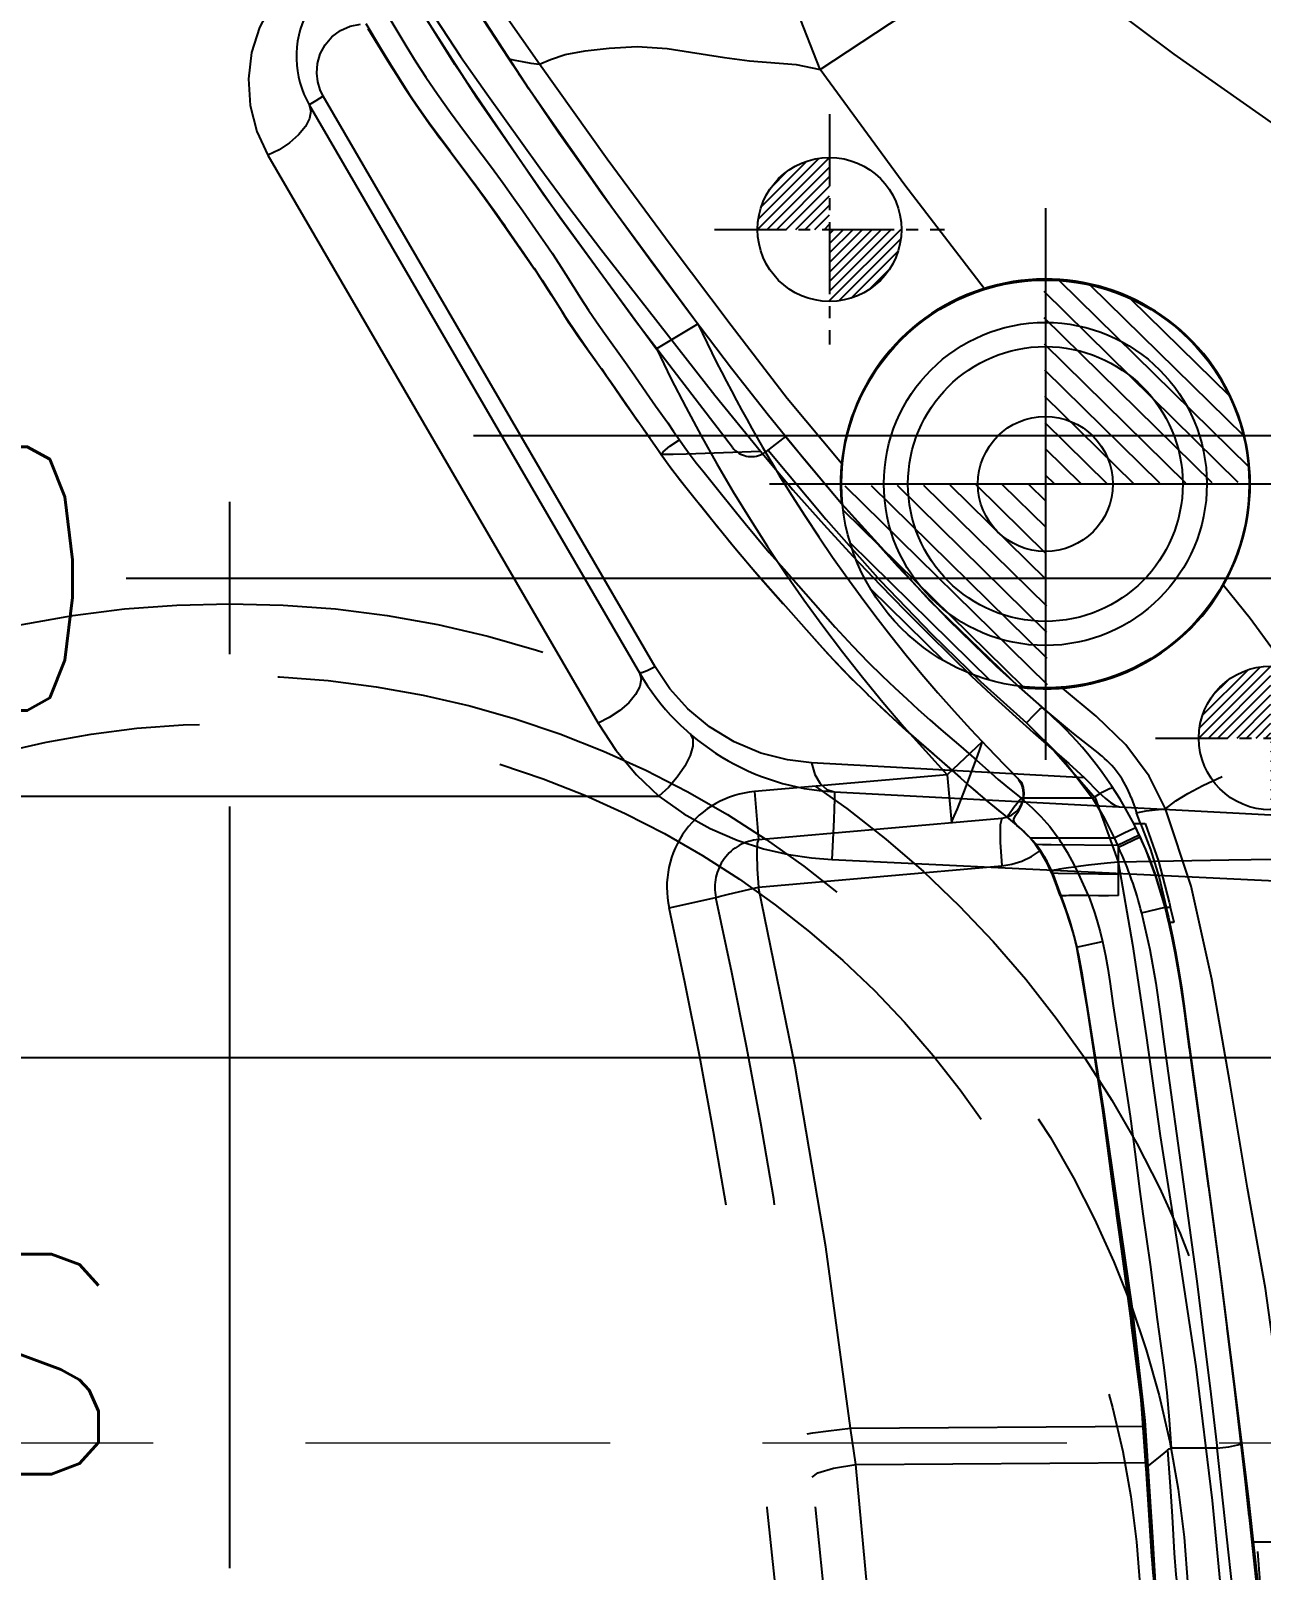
# Model space of a CAD drawing. Header units: inches. Extents: x 179987 to 181505, y -56815 to -55741.
# Drawn here: x 180736.46 to 180762.11, y -56083.85 to -56051.76 of the extents above; entities that cross this region are included whole.
import ezdxf

# ---------------------------------------------------------------- set-up
doc = ezdxf.new("R2010")
doc.units = ezdxf.units.IN
doc.header["$LTSCALE"] = 2
doc.header["$MEASUREMENT"] = 0
doc.header["$PDMODE"] = 3
doc.header["$PDSIZE"] = 0.3125
for name, pattern in [('CENTER', [50.8, 31.75, -6.35, 6.35, -6.35]), ('CENTER2', [1.125, 0.75, -0.125, 0.125, -0.125]), ('HIDDEN', [9.525, 6.35, -3.175])]:
    doc.linetypes.add(name, pattern=pattern)
doc.layers.get('0').update_dxf_attribs({"linetype": 'CONTINUOUS'})
doc.layers.get('Defpoints').update_dxf_attribs({"linetype": 'CONTINUOUS'})
for name, color, linetype in [('CAV-COR', 1, 'CONTINUOUS'), ('DEFAULT_1', 7, 'CENTER'), ('DEFAULT_2', 8, 'HIDDEN'), ('PIN', 4, 'CONTINUOUS'), ('SILDE', 6, 'CONTINUOUS'), ('SP', 3, 'CONTINUOUS')]:
    doc.layers.add(name, color=color, linetype=linetype)
doc.layers.add('dim', color=3, linetype='CONTINUOUS', lineweight=15)
doc.layers.add('WR', color=122, linetype='HIDDEN', lineweight=18)
doc.styles.get("Standard").update_dxf_attribs({"font": 'txt.shx', "width": 0.67})
doc.dimstyles.new('2.00', dxfattribs={"dimtxt": 5.5, "dimasz": 4, "dimexe": 0.666, "dimexo": 0.626, "dimgap": 1, "dimtad": 0, "dimzin": 0, "dimdsep": 46, "dimtxsty": 'Standard', "dimcen": 0.09, "dimclrd": 3, "dimclre": 3, "dimclrt": 7, "dimazin": 0, "dimtfac": 1, "dimtofl": 0, "dimtmove": 0, "dimatfit": 0, "dimfxl": 0, "dimtolj": 1, "dimtzin": 0, "dimarcsym": 0})

# ---------------------------------------------------------------- blocks, each defined once
blk = doc.blocks.new('20151030.171830')
at = {"color": 8, "linetype": 'HIDDEN'}
blk.add_circle((0, 0), 21.5, dxfattribs=at)
at = {"layer": 'SP', "linetype": 'CENTER', "ltscale": 0.25}
blk.add_line((0, -24), (0, 24), dxfattribs=at)
at = {"layer": 'SP', "linetype": 'HIDDEN'}
for radius in [20, 19]:
    blk.add_circle((0, 0), radius, dxfattribs=at)
at = {"layer": 'SP'}
blk.add_text('S', height=4.582, dxfattribs=at).set_placement((-6.081, 3.359))
blk = doc.blocks.new('20140913.083227')
at = {"layer": 'WR', "linetype": 'CENTER', "ltscale": 0.2}
for p, q in [((0, 11), (0, -11)), ((-11, 0), (11, 0))]:
    blk.add_line(p, q, dxfattribs=at)
at = {"layer": 'WR', "linetype": 'HIDDEN', "ltscale": 0.5}
for radius in [8, 5.5, 4]:
    blk.add_circle((0, 0), radius, dxfattribs=at)
blk = doc.blocks.new('*D40421')
at = {"layer": 'Defpoints', "color": 0}
for p in [(180712.61, -56053.75), (180777.61, -56057.954), (180777.61, -56063.178)]:
    blk.add_point(p, dxfattribs=at)
at = {"layer": 'dim', "color": 3, "linetype": 'ByBlock', "lineweight": -2}
for p, q in [((180712.61, -56054.376), (180712.61, -56063.844)), ((180777.61, -56058.58), (180777.61, -56063.844)), ((180716.61, -56063.178), (180722.937, -56063.178)), ((180773.61, -56063.178), (180738.449, -56063.178))]:
    blk.add_line(p, q, dxfattribs=at)
at = {"layer": 'dim', "color": 3, "linetype": 'ByBlock'}
for points in [[(180716.61, -56062.511), (180716.61, -56063.844), (180712.61, -56063.178)], [(180773.61, -56063.844), (180773.61, -56062.511), (180777.61, -56063.178)]]:
    blk.add_solid(points, dxfattribs=at)
at = {"layer": 'dim', "color": 7, "linetype": 'ByBlock', "insert": (180730.693, -56063.178), "char_height": 5.5, "attachment_point": 5}
blk.add_mtext('\\A1;65.00', dxfattribs=at)

msp = doc.modelspace()

# ---------------------------------------------------------------- hatches: boundary and pattern name
at = {"layer": 'PIN', "linetype": 'Continuous'}
h = msp.add_hatch(dxfattribs=at)
h.set_pattern_fill('ANSI31', color=3, scale=1.125, angle=270, style=0)
h.set_pattern_definition([(225, (180907.07111, -56045.2199), (-0.09943689, 0.09943689), [])])
h.paths.add_polyline_path([(180753.11, -56055.9), (180751.61, -56055.9, -0.414214), (180753.11, -56054.4)])
h.paths.add_polyline_path([(180753.11, -56057.4), (180753.11, -56055.9), (180754.61, -56055.9, -0.414214)])
h = msp.add_hatch(dxfattribs=at)
h.set_pattern_fill('ANSI31', color=256, scale=3.090909, angle=90.5, style=0)
h.set_pattern_definition([(135.5, (181075.0441, -56080.44215), (-0.27080585, -0.27557404), [])])
h.paths.add_polyline_path([(180757.61, -56061.205), (180753.36, -56061.242, 0.414214), (180757.647, -56065.455)])
h.paths.add_polyline_path([(180757.573, -56056.955), (180757.61, -56061.205), (180761.86, -56061.168, 0.414214)])
h = msp.add_hatch(dxfattribs=at)
h.set_pattern_fill('ANSI31', color=3, scale=1.125, angle=270, style=0)
h.set_pattern_definition([(225, (180916.27111, -56055.8199), (-0.09943689, 0.09943689), [])])
h.paths.add_polyline_path([(180762.31, -56066.5), (180760.81, -56066.5, -0.414214), (180762.31, -56065)])
h.paths.add_polyline_path([(180762.31, -56068), (180762.31, -56066.5), (180763.81, -56066.5, -0.414214)])

# ---------------------------------------------------------------- linework, layer by layer
at = {"layer": 'CAV-COR', "linetype": 'ByBlock'}
for p, q in [((180742.264, -56053.305), (180749.148, -56065.142)), ((180749.475, -56065.018), (180742.555, -56053.124)), ((180741.4, -56054.353), (180748.284, -56066.19)), ((180750.719, -56059.356), (180751.668, -56060.524)), ((180752.195, -56060.215), (180751.788, -56060.531)), ((180751.828, -56060.5), (180753.031, -56061.939)), ((180756.256, -56065.321), (180757.218, -56066.185)), ((180757.063, -56065.441), (180757.643, -56065.948)), ((180757.218, -56066.185), (180757.906, -56066.865)), ((180757.354, -56066.383), (180757.794, -56066.77)), ((180758.424, -56067.328), (180752.733, -56067.016)), ((180758.424, -56067.328), (180758.728, -56067.634)), ((180753.209, -56067.622), (180770.262, -56068.516)), ((180758.95, -56067.55), (180759.016, -56067.536)), ((180760.052, -56067.981), (180760.116, -56067.973)), ((180753.156, -56069.033), (180770.21, -56069.846))]:
    msp.add_line(p, q, dxfattribs=at)
for points in [[(180752.914, -56052.569), (180752.438, -56051.346), (180752.035, -56050.181), (180751.851, -56049.631)], [(180752.914, -56052.569), (180754.364, -56051.613), (180755.761, -56050.703), (180757.15, -56049.889)], [(180757.15, -56049.889), (180760.287, -56052.247), (180763.831, -56054.731), (180767.907, -56057.249)], [(180742.561, -56050.208), (180742.159, -56050.471), (180741.791, -56050.808), (180741.473, -56051.217), (180741.224, -56051.69), (180741.061, -56052.211), (180740.994, -56052.761), (180741.031, -56053.318), (180741.169, -56053.856), (180741.4, -56054.353)], [(180745.051, -56050.2), (180745.735, -56051.293), (180746.422, -56052.347)], [(180747.062, -56052.452), (180745.987, -56050.914), (180745.513, -56050.159)], [(180742.555, -56053.124), (180742.489, -56052.987), (180742.44, -56052.825), (180742.418, -56052.641), (180742.433, -56052.443), (180742.491, -56052.242), (180742.593, -56052.051), (180742.736, -56051.885), (180742.913, -56051.753), (180743.115, -56051.663), (180743.33, -56051.621)], [(180744.887, -56051.487), (180745.418, -56052.296), (180745.967, -56053.076), (180747.072, -56054.616)], [(180746.422, -56052.347), (180747.468, -56053.883), (180748.462, -56055.286), (180749.392, -56056.564), (180750.257, -56057.727), (180751.068, -56058.79), (180751.841, -56059.774), (180752.594, -56060.703), (180753.358, -56061.61)], [(180746.422, -56052.347), (180746.551, -56052.37), (180746.704, -56052.398), (180746.881, -56052.434), (180747.062, -56052.452)], [(180747.062, -56052.452), (180747.296, -56052.361), (180747.599, -56052.253), (180748.012, -56052.174), (180748.517, -56052.119), (180749.097, -56052.09), (180749.728, -56052.13)], [(180749.728, -56052.13), (180750.918, -56052.317), (180751.444, -56052.384)], [(180751.444, -56052.384), (180752.418, -56052.464), (180752.914, -56052.569)], [(180753.36, -56060.776), (180752.224, -56059.425), (180751.06, -56057.902), (180749.81, -56056.24), (180748.471, -56054.433), (180747.062, -56052.452)], [(180756.331, -56057.13), (180754.679, -56054.976), (180752.914, -56052.569)], [(180742.264, -56053.305), (180742.299, -56053.433), (180742.271, -56053.587), (180742.182, -56053.756), (180742.04, -56053.929), (180741.853, -56054.093), (180741.634, -56054.238), (180741.4, -56054.353)], [(180742.555, -56053.124), (180742.397, -56053.219), (180742.297, -56053.282), (180742.264, -56053.305)], [(180747.072, -56054.616), (180747.672, -56055.433), (180748.339, -56056.314), (180750.719, -56059.356)], [(180751.668, -56060.524), (180752.348, -56061.328), (180752.99, -56062.051), (180753.595, -56062.71), (180754.164, -56063.307), (180754.694, -56063.846), (180755.182, -56064.334), (180755.634, -56064.782), (180756.065, -56065.201), (180756.489, -56065.601), (180757.354, -56066.383)], [(180753.358, -56061.61), (180755.201, -56063.639), (180757.063, -56065.441)], [(180753.031, -56061.939), (180754.167, -56063.214), (180755.241, -56064.337), (180756.256, -56065.321)], [(180762.386, -56064.702), (180761.88, -56064.008), (180761.322, -56063.318)], [(180749.148, -56065.142), (180749.182, -56065.27), (180749.154, -56065.424), (180749.066, -56065.593), (180748.923, -56065.766), (180748.736, -56065.93), (180748.518, -56066.075), (180748.284, -56066.19)], [(180749.475, -56065.018), (180749.306, -56065.098), (180749.194, -56065.14), (180749.148, -56065.142)], [(180750.607, -56066.265), (180750.158, -56065.89), (180749.782, -56065.472), (180749.475, -56065.018)], [(180760.116, -56067.973), (180759.774, -56067.292), (180759.285, -56066.645), (180758.67, -56066.048), (180757.971, -56065.461)], [(180757.218, -56066.185), (180757.374, -56066.014), (180757.493, -56065.898), (180757.546, -56065.865)], [(180757.643, -56065.948), (180758.192, -56066.405), (180758.736, -56066.835)], [(180748.284, -56066.19), (180748.657, -56066.755), (180749.083, -56067.266), (180749.55, -56067.715)], [(180750.203, -56066.414), (180750.26, -56066.516), (180750.26, -56066.671), (180750.202, -56066.867), (180750.091, -56067.087), (180749.937, -56067.314), (180749.752, -56067.529), (180749.55, -56067.715)], [(180752.733, -56067.016), (180752.232, -56066.956), (180751.679, -56066.814), (180751.122, -56066.58), (180750.607, -56066.265)], [(180757.794, -56066.77), (180758.103, -56067.033), (180758.261, -56067.174), (180758.424, -56067.328)], [(180752.733, -56067.016), (180752.807, -56067.258), (180752.917, -56067.449), (180753.054, -56067.574), (180753.209, -56067.622)], [(180760.116, -56067.973), (180760.333, -56067.812), (180760.583, -56067.654), (180760.895, -56067.49), (180761.295, -56067.304)], [(180749.55, -56067.715), (180750.073, -56068.082), (180750.624, -56068.388), (180751.184, -56068.629), (180751.733, -56068.807), (180752.254, -56068.928), (180752.732, -56068.999), (180753.156, -56069.033)], [(180753.209, -56067.622), (180753.213, -56067.663), (180753.213, -56067.781), (180753.209, -56067.966), (180753.2, -56068.205), (180753.187, -56068.477), (180753.172, -56068.761), (180753.156, -56069.033)], [(180758.728, -56067.634), (180758.854, -56067.754), (180758.966, -56067.847), (180759.067, -56067.909), (180759.158, -56067.934)], [(180758.752, -56067.656), (180758.798, -56067.628), (180758.95, -56067.55)], [(180759.398, -56067.74), (180759.454, -56067.896), (180759.473, -56067.95)]]:
    msp.add_lwpolyline(points, dxfattribs=at)
for radius in [3.367, 2.864, 1.407]:
    msp.add_circle((180757.61, -56061.205), radius, dxfattribs=at)
for centre, radius, start, end in [((180743.993, -56052.3), 2, 95, 210.18), ((180757.61, -56061.205), 4.271, 262.6464, 185.4472), ((180780.871, -56043.479), 33.73, 205.2548, 211.3182), ((180751.48, -56060.134), 0.502, 297.309, 307.82), ((180753.47, -56062.629), 5, 210.18, 267), ((180752.301, -56071.959), 8.04, 30.1412, 49.2796), ((180757.509, -56068.427), 2.01, 19.9908, 52.3808)]:
    msp.add_arc(centre, radius, start, end, dxfattribs=at)
at = {"layer": 'DEFAULT_1', "color": 2, "linetype": 'CENTER', "ltscale": 0.4}
msp.add_line((180811.725, -56060.2), (180743.494, -56060.2), dxfattribs=at)
at = {"layer": 'DEFAULT_2', "color": 8, "linetype": 'HIDDEN'}
for p, q in [((180745.146, -56050.354), (180746.837, -56052.965)), ((180743.445, -56051.609), (180743.743, -56052.11)), ((180743.486, -56051.709), (180743.639, -56051.96)), ((180743.639, -56051.96), (180743.939, -56052.447)), ((180743.914, -56052.394), (180744.105, -56052.701)), ((180743.939, -56052.447), (180744.088, -56052.685)), ((180744.088, -56052.685), (180744.203, -56052.866)), ((180746.624, -56052.649), (180748.359, -56055.143)), ((180748.56, -56055.423), (180746.837, -56052.965)), ((180745.689, -56054.916), (180746.172, -56055.582)), ((180748.359, -56055.143), (180750.365, -56057.87)), ((180746.042, -56055.413), (180746.222, -56055.669)), ((180746.222, -56055.669), (180746.86, -56056.587)), ((180746.86, -56056.587), (180746.952, -56056.72)), ((180746.949, -56056.704), (180747.086, -56056.912)), ((180747.086, -56056.912), (180747.307, -56057.262)), ((180747.539, -56057.627), (180747.71, -56057.887)), ((180747.858, -56058.11), (180748.051, -56058.379)), ((180747.959, -56058.252), (180748.259, -56058.669)), ((180748.488, -56058.992), (180748.615, -56059.173)), ((180748.549, -56059.081), (180748.866, -56059.543)), ((180748.986, -56058.86), (180749.358, -56059.399)), ((180748.987, -56059.712), (180749.114, -56059.894)), ((180749.226, -56060.05), (180749.723, -56060.762)), ((180752.195, -56060.215), (180753.394, -56061.652)), ((180749.489, -56060.422), (180749.603, -56060.589)), ((180749.603, -56060.589), (180749.839, -56060.919)), ((180749.841, -56060.921), (180750.088, -56061.235)), ((180749.978, -56061.098), (180750.115, -56061.27)), ((180750.088, -56061.235), (180750.624, -56061.904)), ((180750.421, -56061.65), (180750.789, -56062.11)), ((180753.394, -56061.652), (180754.524, -56062.921)), ((180750.624, -56061.904), (180751.136, -56062.535)), ((180751.002, -56062.373), (180751.241, -56062.662)), ((180751.136, -56062.535), (180751.629, -56063.117)), ((180751.629, -56063.117), (180752.146, -56063.702)), ((180752.156, -56062.976), (180753.23, -56064.188)), ((180756.594, -56065.012), (180757.546, -56065.865)), ((180753.897, -56065.584), (180754.291, -56065.956)), ((180754.162, -56065.835), (180754.426, -56066.082)), ((180754.41, -56066.068), (180754.685, -56066.321)), ((180754.426, -56066.082), (180754.64, -56066.28)), ((180754.685, -56066.321), (180754.781, -56066.408)), ((180754.877, -56066.493), (180754.972, -56066.577)), ((180754.899, -56066.513), (180755.137, -56066.72)), ((180756.295, -56066.581), (180755.566, -56067.266)), ((180755.522, -56067.051), (180755.717, -56067.218)), ((180757.906, -56066.865), (180757.961, -56066.92)), ((180757.961, -56066.92), (180758.596, -56067.752)), ((180755.566, -56067.266), (180751.544, -56067.618)), ((180755.566, -56067.266), (180755.653, -56068.262)), ((180755.717, -56067.218), (180756.111, -56067.57)), ((180757.154, -56067.531), (180757.117, -56067.426)), ((180751.544, -56067.618), (180751.632, -56068.614)), ((180756.016, -56067.487), (180756.179, -56067.63)), ((180756.321, -56067.754), (180756.396, -56067.817)), ((180756.336, -56067.766), (180756.499, -56067.901)), ((180756.784, -56067.495), (180757.104, -56067.752)), ((180756.953, -56067.943), (180757.104, -56067.752)), ((180758.596, -56067.752), (180757.104, -56067.752)), ((180757.104, -56067.752), (180757.153, -56067.794)), ((180757.17, -56067.641), (180757.154, -56067.531)), ((180757.162, -56067.752), (180757.17, -56067.641)), ((180758.596, -56067.752), (180758.752, -56067.656)), ((180757.107, -56067.92), (180757.153, -56067.794)), ((180759.473, -56067.95), (180759.511, -56068.058)), ((180751.632, -56068.614), (180756.7, -56068.171)), ((180759.45, -56068.28), (180759.693, -56068.28)), ((180759.45, -56068.28), (180759.45, -56068.28)), ((180757.153, -56068.446), (180757.29, -56068.584)), ((180757.232, -56068.521), (180757.172, -56068.464)), ((180757.294, -56068.583), (180757.29, -56068.584)), ((180757.29, -56068.584), (180757.29, -56068.583)), ((180757.29, -56068.583), (180757.29, -56068.584)), ((180757.29, -56068.584), (180759.045, -56068.584)), ((180757.328, -56068.626), (180757.29, -56068.584)), ((180757.364, -56068.669), (180757.29, -56068.584)), ((180757.295, -56068.584), (180757.294, -56068.583)), ((180757.323, -56068.614), (180757.294, -56068.583)), ((180757.352, -56068.646), (180757.295, -56068.584)), ((180757.352, -56068.646), (180757.324, -56068.615)), ((180757.399, -56068.712), (180757.326, -56068.627)), ((180757.396, -56068.714), (180757.362, -56068.67)), ((180757.399, -56068.712), (180757.396, -56068.714)), ((180757.396, -56068.714), (180757.396, -56068.714)), ((180757.407, -56068.711), (180757.399, -56068.712)), ((180759.112, -56068.731), (180759.567, -56068.516)), ((180759.112, -56068.731), (180759.133, -56068.775)), ((180759.133, -56068.774), (180759.588, -56068.562)), ((180756.912, -56069.133), (180757.122, -56069.067)), ((180759.13, -56069.081), (180761.437, -56069.038)), ((180759.133, -56069.786), (180759.133, -56068.774)), ((180761.437, -56069.038), (180764.298, -56069.004)), ((180751.632, -56069.61), (180756.7, -56069.167)), ((180756.7, -56069.167), (180756.912, -56069.133)), ((180757.735, -56069.308), (180757.9, -56069.732)), ((180757.735, -56069.308), (180757.735, -56069.309)), ((180757.755, -56069.304), (180757.745, -56069.306)), ((180757.755, -56069.304), (180757.756, -56069.297)), ((180758.51, -56069.786), (180758.299, -56069.322)), ((180758.898, -56069.103), (180759.13, -56069.081)), ((180751.005, -56069.753), (180751.632, -56069.61)), ((180757.921, -56069.786), (180757.86, -56069.627)), ((180749.765, -56070.04), (180750.742, -56069.825)), ((180757.921, -56069.786), (180757.929, -56069.786)), ((180757.921, -56069.787), (180757.921, -56069.786)), ((180758.51, -56069.786), (180758.101, -56069.786)), ((180759.618, -56070.147), (180760.105, -56070.027)), ((180760.098, -56070.026), (180760.214, -56070.025)), ((180760.105, -56070.027), (180760.098, -56070.026)), ((180760.214, -56070.025), (180760.286, -56070.34)), ((180760.196, -56070.34), (180760.18, -56070.34)), ((180758.262, -56070.862), (180758.802, -56070.741)), ((180758.263, -56070.862), (180758.262, -56070.862)), ((180760.37, -56071.29), (180760.43, -56071.661)), ((180760.482, -56072.022), (180760.611, -56072.983)), ((180760.588, -56072.809), (180761.013, -56075.886)), ((180759.579, -56075.954), (180759.642, -56076.416)), ((180761.01, -56075.865), (180761.273, -56077.83)), ((180761.02, -56075.888), (180761.277, -56077.82)), ((180759.642, -56076.416), (180759.794, -56077.471)), ((180759.19, -56077.149), (180759.516, -56079.576)), ((180759.794, -56077.471), (180759.943, -56078.617)), ((180761.26, -56077.734), (180761.451, -56079.233)), ((180761.277, -56077.82), (180761.536, -56079.852)), ((180761.397, -56078.805), (180761.6, -56080.477)), ((180761.536, -56079.852), (180761.675, -56080.963)), ((180761.54, -56079.965), (180761.769, -56081.942)), ((180753.549, -56080.883), (180759.668, -56080.841)), ((180753.656, -56081.644), (180753.549, -56080.883)), ((180759.725, -56081.603), (180759.668, -56080.841)), ((180761.675, -56080.963), (180761.843, -56082.369)), ((180760.157, -56081.341), (180760.211, -56082.102)), ((180761.191, -56081.305), (180760.233, -56081.305)), ((180761.182, -56081.305), (180761.353, -56082.828)), ((180761.717, -56081.483), (180761.855, -56082.721)), ((180753.656, -56081.644), (180759.725, -56081.603)), ((180759.709, -56081.761), (180759.709, -56081.762)), ((180759.709, -56081.762), (180759.71, -56081.769)), ((180761.822, -56082.423), (180762.039, -56084.431)), ((180761.843, -56082.369), (180762.115, -56084.782)), ((180759.77, -56082.67), (180759.817, -56083.439)), ((180761.944, -56083.256), (180766.855, -56083.256))]:
    msp.add_line(p, q, dxfattribs=at)
for points in [[(180738.421, -56037.102), (180739.454, -56040.562), (180740.575, -56043.578), (180741.732, -56046.195), (180742.939, -56048.55), (180744.251, -56050.808), (180745.745, -56053.133), (180747.489, -56055.647), (180749.509, -56058.399)], [(180745.297, -56052.465), (180743.575, -56049.687), (180742.022, -56046.801), (180740.667, -56043.812), (180739.51, -56040.74), (180738.551, -56037.609)], [(180743.323, -56050.41), (180743.413, -56050.586), (180743.509, -56050.763), (180743.611, -56050.943), (180743.721, -56051.132), (180743.842, -56051.337), (180744.131, -56051.823)], [(180743.706, -56052.049), (180744.003, -56052.538), (180744.348, -56053.077), (180744.751, -56053.656), (180745.206, -56054.271)], [(180744.131, -56051.823), (180744.3, -56052.103), (180744.487, -56052.404), (180744.696, -56052.727), (180744.934, -56053.077), (180745.208, -56053.46), (180745.501, -56053.855)], [(180751.087, -56060.447), (180749.072, -56057.822), (180747.142, -56055.166), (180745.297, -56052.465)], [(180744.203, -56052.866), (180744.266, -56052.963), (180744.333, -56053.065), (180744.404, -56053.172), (180744.478, -56053.283), (180744.555, -56053.396), (180744.635, -56053.509), (180744.715, -56053.624), (180744.798, -56053.738), (180744.882, -56053.853), (180744.967, -56053.968), (180745.053, -56054.084), (180745.59, -56054.795)], [(180744.319, -56053.032), (180744.563, -56053.391), (180744.842, -56053.782)], [(180745.501, -56053.855), (180746.061, -56054.602), (180746.306, -56054.937), (180746.524, -56055.241), (180746.716, -56055.514)], [(180745.139, -56054.182), (180745.697, -56054.926), (180745.94, -56055.258), (180746.155, -56055.558), (180746.345, -56055.828)], [(180745.59, -56054.795), (180745.771, -56055.039), (180745.862, -56055.162), (180745.952, -56055.287), (180746.042, -56055.413)], [(180746.172, -56055.582), (180746.67, -56056.295), (180746.812, -56056.503)], [(180746.716, -56055.514), (180747.042, -56055.983), (180747.186, -56056.192), (180747.325, -56056.397), (180747.465, -56056.61), (180747.61, -56056.836), (180747.92, -56057.327)], [(180746.648, -56056.263), (180747.118, -56056.96), (180747.575, -56057.683), (180748.068, -56058.402)], [(180747.042, -56056.854), (180747.131, -56056.988), (180747.219, -56057.124)], [(180747.92, -56057.327), (180748.086, -56057.579), (180748.255, -56057.826), (180748.42, -56058.062)], [(180747.573, -56057.683), (180747.664, -56057.825), (180747.76, -56057.968), (180747.858, -56058.11)], [(180748.42, -56058.062), (180748.857, -56058.676), (180748.986, -56058.86)], [(180750.365, -56057.87), (180750.335, -56057.887), (180749.505, -56058.39)], [(180748.051, -56058.379), (180748.582, -56059.125), (180749.091, -56059.861)], [(180748.354, -56058.801), (180748.449, -56058.936), (180748.549, -56059.081)], [(180749.358, -56059.399), (180749.483, -56059.578), (180749.737, -56059.933)], [(180748.866, -56059.543), (180748.973, -56059.698), (180749.368, -56060.25)], [(180749.737, -56059.933), (180749.86, -56060.109), (180749.979, -56060.283)], [(180749.603, -56060.589), (180749.644, -56060.532), (180749.783, -56060.419), (180749.979, -56060.283)], [(180749.979, -56060.283), (180750.09, -56060.443), (180750.207, -56060.601), (180750.333, -56060.762), (180750.467, -56060.931)], [(180749.603, -56060.589), (180749.629, -56060.583), (180749.673, -56060.582), (180749.707, -56060.587), (180749.762, -56060.587), (180749.851, -56060.582)], [(180749.851, -56060.582), (180750.121, -56060.574), (180750.321, -56060.567), (180751.668, -56060.524)], [(180749.723, -56060.762), (180749.848, -56060.93), (180749.978, -56061.098)], [(180750.467, -56060.931), (180750.774, -56061.312), (180751.142, -56061.772)], [(180751.142, -56061.772), (180751.352, -56062.032), (180751.588, -56062.317), (180751.855, -56062.632), (180752.156, -56062.976)], [(180754.524, -56062.921), (180755.589, -56064.036), (180756.594, -56065.012)], [(180751.512, -56062.982), (180751.816, -56063.33), (180752.894, -56064.546)], [(180752.627, -56064.247), (180753.078, -56064.748), (180753.505, -56065.199), (180753.913, -56065.599)], [(180753.23, -56064.188), (180753.591, -56064.581), (180753.918, -56064.917), (180754.209, -56065.202), (180754.472, -56065.451), (180754.719, -56065.682), (180754.96, -56065.905), (180755.199, -56066.119), (180755.432, -56066.321)], [(180752.894, -56064.546), (180753.262, -56064.946), (180753.598, -56065.292)], [(180754.64, -56066.28), (180754.963, -56066.569), (180755.268, -56066.832)], [(180755.432, -56066.321), (180755.845, -56066.675), (180756.016, -56066.824), (180756.174, -56066.964), (180756.478, -56067.235)], [(180755.137, -56066.72), (180755.558, -56067.079), (180755.836, -56067.323)], [(180755.942, -56067.546), (180756.121, -56067.08), (180756.193, -56066.878), (180756.25, -56066.719), (180756.284, -56066.618), (180756.295, -56066.581)], [(180757.794, -56066.77), (180758.646, -56067.749), (180759.13, -56069.081)], [(180756.478, -56067.235), (180756.629, -56067.367), (180756.784, -56067.495)], [(180755.653, -56068.262), (180755.67, -56068.228), (180755.712, -56068.129), (180755.775, -56067.974), (180755.942, -56067.546)], [(180756.111, -56067.57), (180756.391, -56067.812), (180756.675, -56068.043)], [(180757.153, -56067.794), (180757.158, -56067.773), (180757.162, -56067.752)], [(180758.596, -56067.752), (180758.835, -56068.166), (180759.045, -56068.584)], [(180756.499, -56067.901), (180756.844, -56068.178), (180757.011, -56068.318), (180757.172, -56068.464)], [(180756.819, -56068.158), (180756.848, -56068.094), (180756.953, -56067.943)], [(180756.989, -56068.112), (180757.047, -56068.025), (180757.107, -56067.92)], [(180757.153, -56067.794), (180757.332, -56067.954), (180757.518, -56068.137), (180757.705, -56068.347), (180757.878, -56068.584)], [(180759.594, -56068.28), (180759.553, -56068.172), (180759.508, -56068.059)], [(180759.511, -56068.058), (180759.605, -56068.038), (180759.711, -56068.021), (180759.834, -56068.005), (180759.97, -56067.991), (180760.052, -56067.981)], [(180762.815, -56083.256), (180762.667, -56081.62), (180762.461, -56079.876), (180762.198, -56077.975), (180761.828, -56075.881), (180761.459, -56073.671), (180761.083, -56071.53), (180760.648, -56069.586), (180760.116, -56067.973)], [(180756.7, -56068.171), (180756.668, -56068.307), (180756.668, -56068.671), (180756.7, -56069.167)], [(180756.819, -56068.158), (180756.916, -56068.237), (180757.014, -56068.321)], [(180757.014, -56068.321), (180756.963, -56068.257), (180756.955, -56068.189), (180756.989, -56068.112)], [(180757.172, -56068.464), (180757.09, -56068.388), (180757.014, -56068.321)], [(180759.045, -56068.584), (180759.269, -56068.473), (180759.433, -56068.394), (180759.495, -56068.368)], [(180759.45, -56068.28), (180759.698, -56068.822), (180759.913, -56069.406), (180760.098, -56070.026)], [(180759.594, -56068.28), (180759.805, -56068.825), (180759.982, -56069.409), (180760.13, -56070.026)], [(180759.693, -56068.28), (180759.97, -56069.068), (180760.193, -56069.923)], [(180751.632, -56068.614), (180751.605, -56068.692), (180751.596, -56068.909), (180751.605, -56069.231), (180751.632, -56069.61)], [(180757.172, -56068.464), (180757.232, -56068.523), (180757.29, -56068.584)], [(180757.407, -56068.711), (180757.38, -56068.678), (180757.352, -56068.646)], [(180757.508, -56068.842), (180757.43, -56068.739), (180757.352, -56068.646)], [(180757.396, -56068.714), (180757.434, -56068.716), (180757.551, -56068.718), (180757.732, -56068.72), (180759.112, -56068.731)], [(180757.396, -56068.714), (180757.541, -56068.925), (180757.7, -56069.226), (180757.735, -56069.309)], [(180757.735, -56069.308), (180757.645, -56069.108), (180757.532, -56068.909), (180757.396, -56068.714)], [(180757.745, -56069.306), (180757.655, -56069.105), (180757.539, -56068.906), (180757.399, -56068.712)], [(180757.755, -56069.304), (180757.607, -56068.999), (180757.407, -56068.711)], [(180757.97, -56068.723), (180757.94, -56068.676), (180757.91, -56068.63), (180757.878, -56068.584)], [(180758.299, -56069.322), (180758.201, -56069.122), (180758.092, -56068.922), (180757.97, -56068.723)], [(180759.045, -56068.584), (180759.079, -56068.657), (180759.112, -56068.731)], [(180757.122, -56069.067), (180757.322, -56068.97), (180757.508, -56068.842)], [(180757.756, -56069.297), (180757.651, -56069.071), (180757.508, -56068.842)], [(180757.745, -56069.306), (180757.742, -56069.307), (180757.738, -56069.308), (180757.735, -56069.308)], [(180757.735, -56069.309), (180757.765, -56069.311), (180757.877, -56069.315), (180759.133, -56069.336)], [(180757.929, -56069.786), (180757.869, -56069.627), (180757.745, -56069.306)], [(180757.936, -56069.786), (180757.846, -56069.545), (180757.755, -56069.304)], [(180757.756, -56069.297), (180757.762, -56069.271), (180757.775, -56069.261), (180757.804, -56069.251), (180757.851, -56069.24), (180757.914, -56069.227), (180757.992, -56069.213), (180758.091, -56069.198), (180758.211, -56069.182), (180758.351, -56069.164), (180758.511, -56069.146), (180758.898, -56069.103)], [(180758.386, -56071.441), (180758.31, -56071.033), (180758.226, -56070.669), (180758.127, -56070.323), (180758.012, -56069.98), (180757.887, -56069.637), (180757.756, -56069.297)], [(180759.13, -56069.081), (180759.43, -56070.804), (180759.713, -56072.704), (180760.006, -56074.791), (180760.364, -56077.078), (180760.745, -56079.599), (180761.09, -56082.393), (180761.379, -56085.474)], [(180753.549, -56080.883), (180753.03, -56077.107), (180752.391, -56073.347), (180751.632, -56069.61)], [(180750.742, -56069.825), (180750.808, -56069.804), (180751.005, -56069.753)], [(180758.101, -56069.786), (180758.046, -56069.787), (180757.996, -56069.787), (180757.954, -56069.788), (180757.928, -56069.787), (180757.921, -56069.787)], [(180757.921, -56069.786), (180758.037, -56070.103), (180758.197, -56070.599), (180758.262, -56070.862)], [(180757.929, -56069.786), (180757.934, -56069.789), (180757.936, -56069.786)], [(180757.99, -56069.973), (180758.055, -56070.154), (180758.115, -56070.33), (180758.17, -56070.503), (180758.218, -56070.678), (180758.263, -56070.861)], [(180759.133, -56069.786), (180758.925, -56069.792), (180758.718, -56069.791), (180758.51, -56069.786)], [(180758.51, -56069.786), (180758.578, -56069.974), (180758.641, -56070.16), (180758.7, -56070.348), (180758.753, -56070.54), (180758.802, -56070.741)], [(180760.098, -56070.026), (180760.126, -56070.13), (180760.153, -56070.235), (180760.18, -56070.34)], [(180760.105, -56070.027), (180760.143, -56070.183), (180760.18, -56070.34)], [(180760.105, -56070.027), (180760.281, -56070.81), (180760.408, -56071.525), (180760.503, -56072.176)], [(180760.13, -56070.026), (180760.153, -56070.13), (180760.175, -56070.235), (180760.196, -56070.34)], [(180760.193, -56069.923), (180760.203, -56069.976), (180760.214, -56070.025)], [(180759.618, -56070.147), (180759.788, -56070.91), (180759.913, -56071.607), (180760.006, -56072.248), (180760.09, -56072.882), (180760.514, -56075.949)], [(180760.18, -56070.34), (180760.242, -56070.621), (180760.306, -56070.939)], [(180760.196, -56070.34), (180760.258, -56070.627), (180760.323, -56070.95), (180760.387, -56071.308), (180760.446, -56071.683), (180760.496, -56072.043)], [(180760.286, -56070.34), (180760.272, -56070.346), (180760.257, -56070.347), (180760.243, -56070.348), (180760.229, -56070.348), (180760.218, -56070.345), (180760.207, -56070.342), (180760.196, -56070.34)], [(180758.262, -56070.862), (180758.543, -56072.501), (180758.822, -56074.243)], [(180758.263, -56070.862), (180758.318, -56071.129), (180758.364, -56071.391), (180758.404, -56071.648), (180758.48, -56072.154)], [(180758.802, -56070.741), (180758.861, -56071.03), (180758.91, -56071.307), (180758.951, -56071.573), (180759.027, -56072.084)], [(180758.822, -56074.243), (180758.732, -56073.639), (180758.386, -56071.441)], [(180758.424, -56071.786), (180758.809, -56074.305), (180758.988, -56075.688), (180759.19, -56077.149)], [(180759.027, -56072.084), (180759.324, -56074.011), (180759.378, -56074.383), (180759.429, -56074.752), (180759.476, -56075.125), (180759.579, -56075.954)], [(180760.496, -56072.043), (180760.58, -56072.678), (180761.02, -56075.888)], [(180758.717, -56073.685), (180758.772, -56074.052), (180758.825, -56074.416), (180758.875, -56074.776), (180758.922, -56075.14), (180759.023, -56075.952)], [(180758.822, -56074.243), (180759.104, -56076.233), (180759.418, -56078.388), (180759.681, -56080.723), (180759.843, -56083.16), (180759.92, -56084.45)], [(180759.053, -56075.967), (180758.94, -56075.107), (180758.822, -56074.243)], [(180759.668, -56080.841), (180759.556, -56079.697), (180759.427, -56078.667), (180759.304, -56077.72), (180759.053, -56075.967)], [(180760.514, -56075.949), (180760.765, -56077.822), (180760.902, -56078.895), (180761.045, -56080.058), (180761.191, -56081.305)], [(180759.085, -56076.411), (180759.233, -56077.437), (180759.31, -56078.009), (180759.382, -56078.576)], [(180759.395, -56078.685), (180759.599, -56080.294), (180759.708, -56081.756)], [(180759.943, -56078.617), (180760.078, -56079.623), (180760.14, -56080.152), (180760.191, -56080.714), (180760.233, -56081.305)], [(180759.516, -56079.576), (180759.578, -56080.082), (180759.629, -56080.615), (180759.672, -56081.184)], [(180752.643, -56081.003), (180752.762, -56080.983), (180753.09, -56080.94), (180753.549, -56080.883)], [(180759.672, -56081.184), (180759.825, -56083.559), (180760.037, -56085.49)], [(180761.182, -56081.305), (180761.437, -56081.271), (180761.621, -56081.236), (180761.686, -56081.209)], [(180760.157, -56081.341), (180759.925, -56081.533), (180759.76, -56081.666), (180759.709, -56081.761)], [(180760.157, -56081.341), (180760.191, -56081.315), (180760.233, -56081.305)], [(180752.75, -56081.909), (180752.863, -56081.818), (180753.192, -56081.722), (180753.656, -56081.644)], [(180754.412, -56095.047), (180754.329, -56090.577), (180754.076, -56086.105), (180753.656, -56081.644)], [(180759.79, -56082.546), (180759.759, -56082.076), (180759.725, -56081.603)], [(180760.211, -56082.102), (180760.251, -56082.729), (180760.299, -56083.492)], [(180759.919, -56084.466), (180759.873, -56083.974), (180759.841, -56083.492), (180759.79, -56082.546)], [(180761.353, -56082.828), (180761.538, -56084.553), (180761.638, -56085.499)], [(180759.817, -56083.439), (180759.852, -56083.895), (180759.909, -56084.407)], [(180760.299, -56083.492), (180760.333, -56083.934), (180760.387, -56084.414), (180760.46, -56084.932), (180760.545, -56085.491)], [(180761.944, -56083.256), (180761.929, -56083.274), (180761.921, -56083.292), (180761.919, -56083.31)]]:
    msp.add_lwpolyline(points, dxfattribs=at)
for centre, radius, start, end in [((180780.871, -56043.479), 34.73, 205.4416, 223.229), ((180751.48, -56060.134), 0.502, 218.5831, 297.309), ((180780.871, -56043.479), 33.73, 211.3182, 225.2314), ((180756.656, -56067.673), 0.5, 275, 44.9751), ((180751.719, -56069.61), 2, 95, 192.4044), ((180752.301, -56071.959), 8.04, 13.9042, 30.1412), ((180751.719, -56069.61), 1, 95, 192.4044), ((180752.301, -56071.959), 7.538, 13.9042, 24.9913), ((180635.374, -56095.2), 118.125, 0, 12.40435), ((180635.374, -56095.2), 117.125, 0, 12.40435)]:
    msp.add_arc(centre, radius, start, end, dxfattribs=at)
at = {"layer": 'PIN', "color": 3, "linetype": 'CENTER2'}
for p, q in [((180753.11, -56053.5), (180753.11, -56058.3)), ((180750.71, -56055.9), (180755.51, -56055.9)), ((180759.91, -56066.5), (180764.71, -56066.5))]:
    msp.add_line(p, q, dxfattribs=at)
at = {"layer": 'PIN', "linetype": 'Continuous'}
for p, q in [((180757.61, -56055.455), (180757.61, -56066.955)), ((180751.86, -56061.205), (180763.36, -56061.205))]:
    msp.add_line(p, q, dxfattribs=at)
at = {"layer": 'PIN', "color": 3, "linetype": 'Continuous'}
for centre in [(180753.11, -56055.9), (180762.31, -56066.5)]:
    msp.add_circle(centre, 1.5, dxfattribs=at)
at = {"layer": 'PIN', "linetype": 'Continuous'}
msp.add_circle((180757.61, -56061.205), 4.25, dxfattribs=at)
at = {"layer": 'SILDE', "linetype": 'ByBlock'}
for p, q in [((180712.61, -56067.715), (180749.55, -56067.715)), ((180712.61, -56073.162), (180771.21, -56073.162))]:
    msp.add_line(p, q, dxfattribs=at)
at = {"layer": 'WR', "linetype": 'HIDDEN', "ltscale": 0.5}
msp.add_line((180967.61, -56081.2), (180718.61, -56081.2), dxfattribs=at)

# ---------------------------------------------------------------- block references
at = {"layer": 'SP', "linetype": 'ByBlock', "ltscale": 0.3}
msp.add_blockref('20151030.171830', (180740.61, -56085.2), dxfattribs=at)
at = {"layer": 'WR', "linetype": 'ByBlock', "xscale": -1, "rotation": -90}
msp.add_blockref('20140913.083227', (180727.61, -56046.2), dxfattribs=at)

# ---------------------------------------------------------------- dimensions: what is measured, and where the dimension line sits
at = {"layer": 'dim', "linetype": 'ByBlock'}
dim = msp.add_linear_dim(base=(180777.61, -56063.178), p1=(180712.61, -56053.75), p2=(180777.61, -56057.954), dimstyle='2.00', dxfattribs=at)
dim.commit()
dim.dimension.update_dxf_attribs({"geometry": '*D40421', "text_midpoint": (180730.693, -56063.178), "dimtype": 160})

doc.saveas('drawing.dxf')
